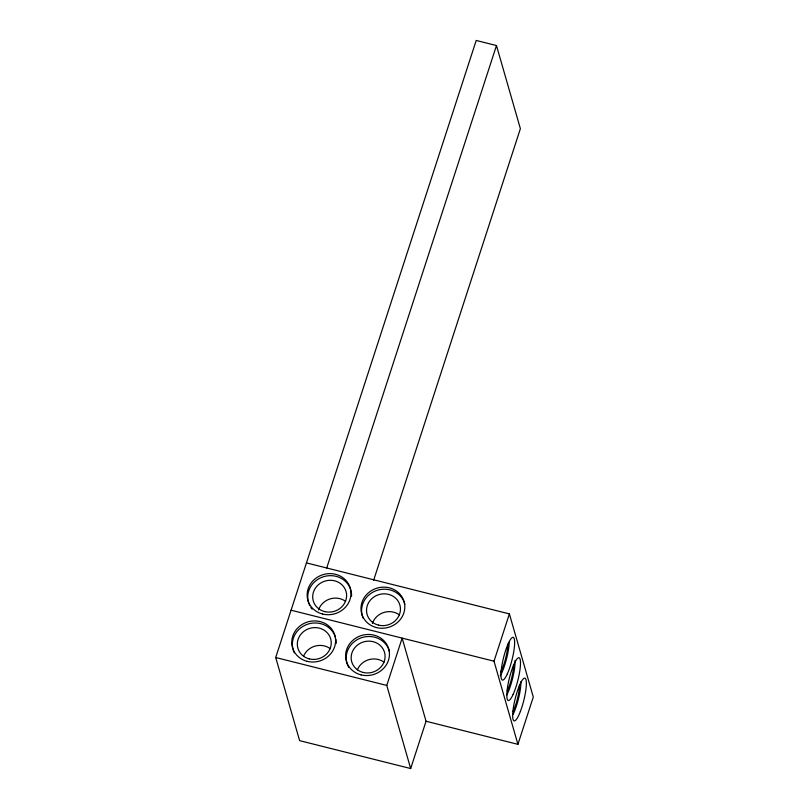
<?xml version="1.0" encoding="UTF-8"?>
<svg xmlns="http://www.w3.org/2000/svg" width="809" height="809" viewBox="0 0 809 809"><rect width="100%" height="100%" fill="white"/><g stroke="black" fill="none" stroke-linecap="round" stroke-linejoin="round"><path stroke-width="1.21" d="M410.679 768.55L386.773 685.425L402.144 638.119L426.05 721.244L410.679 768.55L299.613 740.639L275.707 657.515L476.208 40.45L496.473 45.547L520.379 128.671L373.647 580.255M326.715 567.989L496.473 45.547M426.05 721.244L517.922 744.331L494.016 661.206L509.387 613.9L306.449 562.892M517.922 744.331L533.293 697.024L509.387 613.9M291.078 610.208L494.016 661.206M275.707 657.515L386.773 685.425M303.547 656.251A17.06 15.816 -16 0 1 330.224 648.666M357.386 669.781A17.06 15.816 -16 0 1 384.063 662.197M348.75 667.385A22.035 20.427 -16 0 1 360.501 638.079A22.035 20.427 -16 0 1 389.483 651.68M335.866 639.181A22.035 20.427 -16 0 1 336.18 643.458M294.395 652.914A22.035 20.427 -16 0 1 293.202 649.92M292.919 648.899A22.035 20.427 -16 0 1 308.846 623.83A22.035 20.427 -16 0 1 335.361 637.118M507.678 644.176A17.06 3.388 -75.9 0 1 500.488 672.026M513.533 664.492A17.06 3.388 -75.9 0 1 507.283 690.765M519.408 685.132A17.06 3.388 -75.9 0 1 513.007 711.414M520.956 681.532A22.035 4.379 -75.9 0 1 513.169 714.307M515.07 660.356A22.035 4.379 -75.9 0 1 506.545 695.416M509.225 642.215A22.035 4.379 -75.9 0 1 500.195 675.879M318.554 609.935A17.06 15.816 -16 0 1 345.595 601.36M372.403 623.466A17.06 15.816 -16 0 1 399.434 614.891M351.015 590.833A22.035 20.427 -16 0 1 351.551 596.152M312.122 609.197A22.035 20.427 -16 0 1 310.838 607.448M309.766 605.597A22.035 20.427 -16 0 1 322.022 577.242A22.035 20.427 -16 0 1 350.732 589.812M363.16 618.167A22.035 20.427 -16 0 1 376.954 590.388A22.035 20.427 -16 0 1 404.854 604.363M307.238 661.347A22.035 20.427 -16 0 0 335.057 636.096A22.035 20.427 -16 0 0 298.784 626.975A22.035 20.427 -16 0 0 307.238 661.347M361.077 674.878A22.035 20.427 -16 0 0 388.896 649.627A22.035 20.427 -16 0 0 352.623 640.516A22.035 20.427 -16 0 0 361.077 674.878M309.281 658.9A17.06 15.816 -16 0 0 330.82 639.353A17.06 15.816 -16 0 0 302.738 632.294A17.06 15.816 -16 0 0 309.281 658.9M363.12 672.441A17.06 15.816 -16 0 0 384.659 652.893A17.06 15.816 -16 0 0 356.577 645.835A17.06 15.816 -16 0 0 363.12 672.441M322.609 614.041A22.035 20.427 -16 0 0 350.428 588.79A22.035 20.427 -16 0 0 314.155 579.669A22.035 20.427 -16 0 0 322.609 614.041M376.448 627.572A22.035 20.427 -16 0 0 404.267 602.321A22.035 20.427 -16 0 0 367.994 593.199A22.035 20.427 -16 0 0 376.448 627.572M513.128 694.405A22.035 4.379 -75.9 0 0 519.833 658.516A22.035 4.379 -75.9 0 0 508.001 684.434A22.035 4.379 -75.9 0 0 513.128 694.405M507.354 673.826A22.035 4.379 -75.9 0 0 513.927 638.058A22.035 4.379 -75.9 0 0 502.096 664.32A22.035 4.379 -75.9 0 0 507.354 673.826M520.369 711.495A22.035 4.379 -75.9 0 0 524.98 678.164A22.035 4.379 -75.9 0 0 513.209 708.856A22.035 4.379 -75.9 0 0 520.369 711.495M324.652 611.594A17.06 15.816 -16 0 0 346.191 592.046A17.06 15.816 -16 0 0 318.109 584.988A17.06 15.816 -16 0 0 324.652 611.594M378.491 625.124A17.06 15.816 -16 0 0 400.03 605.577A17.06 15.816 -16 0 0 371.948 598.518A17.06 15.816 -16 0 0 378.491 625.124"/></g></svg>
